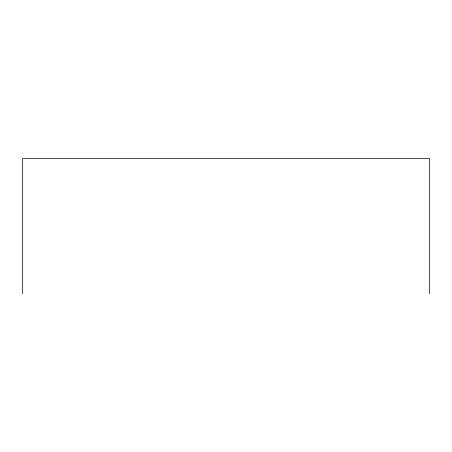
<?xml version="1.0" encoding="UTF-8"?>
<svg xmlns="http://www.w3.org/2000/svg" width="452" height="452" viewBox="0 0 452 452"><rect width="100%" height="100%" fill="white"/><g stroke="black" fill="none" stroke-linecap="round" stroke-linejoin="round"><path stroke-width="0.68" d="M429.4 293.642L429.4 158.358L22.6 158.358L22.6 293.642"/></g></svg>
